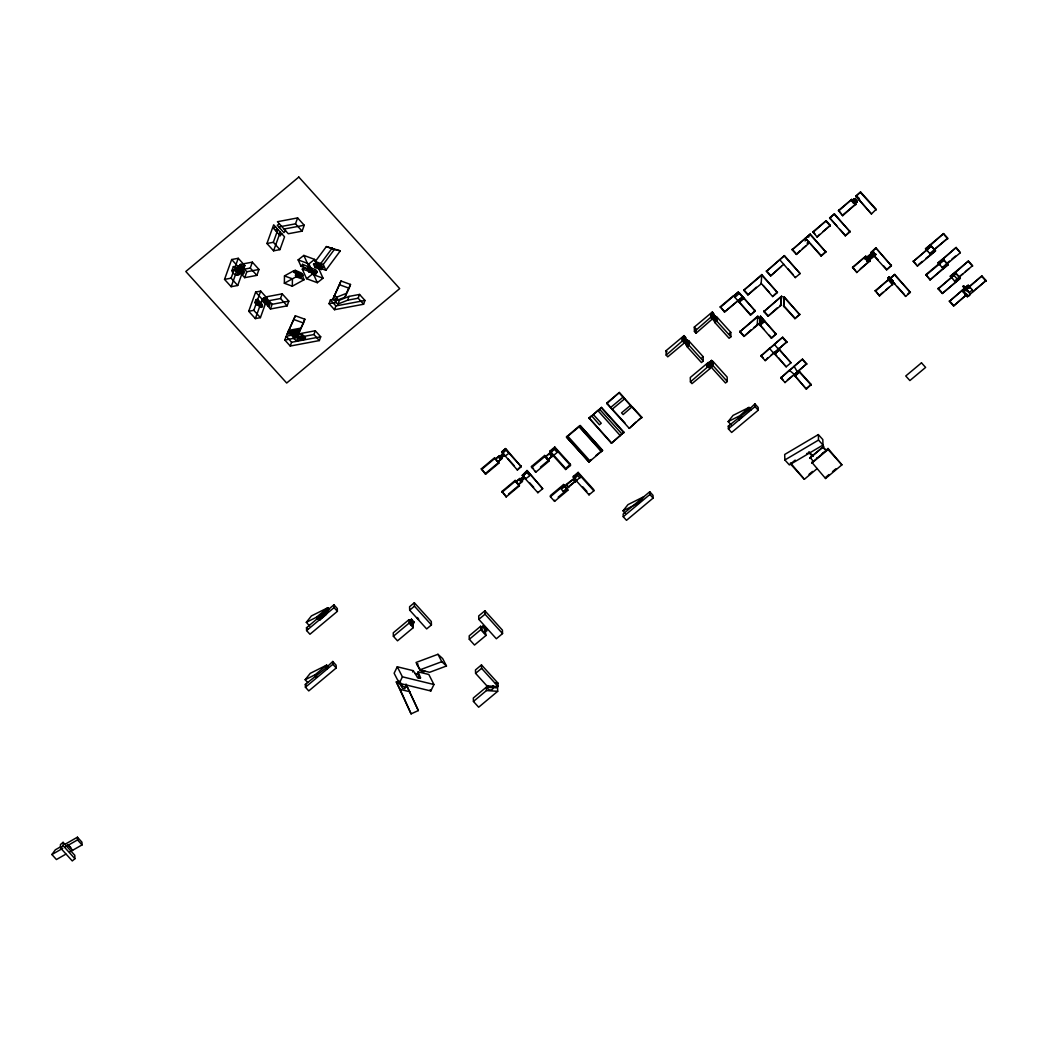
<?xml version="1.0" encoding="UTF-8"?>
<svg xmlns="http://www.w3.org/2000/svg" width="1038" height="1038" viewBox="0 0 1038 1038"><rect width="100%" height="100%" fill="white"/><g stroke="black" fill="none" stroke-linecap="round" stroke-linejoin="round"><path stroke-width="1.5" d="M284.36 283.244L284.477 275.9L293.533 270.918L301.487 273.876L304.108 279.715L292.314 286.203L284.36 283.244L301.487 273.876M292.314 286.203L292.431 278.859L284.477 275.9M420.533 677.775L418.158 671.871L428.811 674.479L433.949 684.522L430.822 690.971L399.28 683.276L394.129 673.234L397.269 666.785L413.306 670.691L417.561 677.567L420.533 677.931L419.845 678.19M761.983 321.027L757.169 325.05L757.805 316.408L761.996 321.352L743.948 336.442L739.77 331.823L757.792 316.071L761.996 321.352M759.855 324.855L760.504 316.214L776.165 334.184L771.351 338.206L759.855 324.855L764.033 329.474M760.504 316.551L759.868 325.179L764.682 321.157L760.504 316.214M781.03 305.211L780.524 305.691L781.653 296.102L780.524 305.782L768.029 316.227L763.851 311.608L781.134 296.479M799.74 314.644L784.235 297.504L783.599 306.132L794.926 318.666L799.74 314.644L784.209 296.842L784.04 306.573L784.209 296.933L784.663 297.75M783.573 305.561L784.014 306.106L784.222 303.135M706.593 364.844L708.331 362.418L690.27 377.508L690.426 381.919L691.996 383.645L710.044 368.568L708.461 366.206L706.722 367.426L708.409 364.948L706.709 366.167M706.644 366.103L708.37 363.676L706.696 364.909M812.767 461.793L813.273 461.08M413.228 624.915C411.71 624.487 408.933 620.4 411.476 619.154L413.993 621.944C414.681 625.2 410.685 620.555 411.476 619.154M419.611 678.242L417.951 674.129L418.158 671.871M311.387 269.906L311.426 269.776A1.765 1.7 -2 0 0 311.141 269.218M856.389 202.28C858.932 203.656 852.886 196.429 853.937 199.737M857.764 197.259A5.891 5.657 -2 0 1 859.256 198.907L859.542 200.399M484.422 632.622L484.577 631.636M483.41 625.603L486.939 629.495C487.276 634.607 482.372 627.069 483.41 625.603L481.827 627.536L482.333 630.416L484.37 632.661M487.964 687.247L486.355 687.13L473.328 698.016L473.445 701.454L478.661 707.215L497.695 691.308L497.578 687.87L492.349 687.584L492.92 685.638C494.944 691.775 485.641 691.269 487.756 685.56M711.264 363.002L711.419 367.426L725.497 382.996L727.301 381.491L727.145 377.066L713.067 361.496L709.901 364.766L711.886 363.274M711.783 366.116L713.158 363.962L711.562 361.665L709.823 363.417L711.588 362.288M261.667 306.781L261.771 306.34A3.114 2.984 -2 0 0 261.407 304.575L256.866 299.463L259.305 302.434A2.634 2.53 -2 0 1 259.656 304.238L259.487 304.731M854.637 203.746C857.388 205.057 851.108 197.882 852.185 201.203M857.206 202.306L857.245 201.346M299.32 331.407L299.113 331.952A25.094 24.121 -2 0 1 298.568 333.25M319.406 618.895L327.074 612.485M224.532 279.391L231.669 259.526L238.247 258.293L244.864 265.624L237.728 285.476L231.15 286.709L224.532 279.391L231.098 278.158L237.728 285.476M239.778 273.241C238.532 277.782 232.175 273.747 231.928 270.607L233.368 266.61L235.263 266.584L239.544 271.904A1.557 1.492 -2 0 1 239.804 273.111M231.098 278.158L234.082 269.867L239.181 274.486M235.263 266.584L238.247 258.293M236.392 269.763L237.819 265.767L239.713 265.754L243.995 271.074A1.518 1.453 -2 0 1 244.228 272.397L243.333 273.656L238.532 269.024L236.392 269.763L241.737 274.473M231.15 286.709L238.299 266.857L244.864 265.624M239.713 265.754L240.18 264.431L252.364 262.147L258.994 269.465L256.866 275.368L244.683 277.665L238.065 270.334L238.532 269.024M238.026 273.902L237.352 275.278M244.683 277.665L246.81 271.761L258.994 269.465M238.065 270.334L250.249 268.051L252.364 262.147M266.948 243.502L273.669 224.805L284.555 236.833L279.949 249.626L273.565 250.82L266.948 243.502L273.331 242.308L279.949 249.626M273.331 242.308L277.925 229.502M248.718 311.283L255.633 292.067L260.694 291.107L267.324 298.438L260.408 317.654L255.348 318.614L248.718 311.283L253.791 310.336L260.408 317.654M256.01 302.266C261.576 305.457 257.022 307.144 254.946 302.486L255.971 299.632L256.801 299.645M273.565 250.82L280.299 232.123M261.2 307.391C262.277 308.533 255.633 303.2 254.946 302.486M253.791 310.336L256.788 301.98L261.589 307.053M261.978 304.212L257.696 299.476L260.694 291.107M255.348 318.614L262.264 299.385L267.324 298.438M265.404 304.082L262.367 301.098L263.393 298.23L265.118 298.075L269.569 303.018A2.634 2.53 -2 0 1 269.919 304.822L268.595 306.002L269.426 305.613M263.393 298.23L266 301.202A3.114 2.984 -2 0 1 266.351 302.953L265.884 303.939L267.09 302.837A2.634 2.53 -2 0 0 266.727 301.046L264.288 298.062L268.842 303.174A3.114 2.984 -2 0 1 269.192 304.938L268.608 305.419L264.223 300.579L263.834 301.669L280.519 298.529L287.137 305.86L288.824 301.163L282.206 293.845L265.507 296.985L265.118 298.075M281.674 226.427L295.493 223.832L297.621 217.915L304.238 225.246L302.11 231.15L288.292 233.745L277.418 221.717L297.621 217.915M266.623 303.615L263.328 300.748L270.451 309L272.138 304.303L288.824 301.163M280.519 298.529L282.206 293.845M284.801 340.023L286.164 336.234L315.28 330.759L320.716 336.779L319.354 340.568L290.238 346.043L284.801 340.023L313.917 334.547L319.354 340.568M287.085 334.249L295.35 315.773L304.848 319.224L303.485 323.013L299.281 331.952L287.085 334.249L295.35 315.773M290.238 346.043L291.613 342.255L320.716 336.779M297.595 335.313L298.256 333.483C291.976 331.862 289.407 339.582 297.595 335.313L299.229 331.42M299.281 331.952L304.848 319.224M313.917 334.547L315.28 330.759M329.059 303.693L330.421 299.904L336.831 298.697L339.387 300.229L349.028 296.401L359.537 294.429L364.974 300.449L363.611 304.238L334.508 309.713L329.059 303.693L335.469 302.486L338.025 304.017L347.665 300.19L358.175 298.217L363.611 304.238M332.757 299.476L341.009 281L350.507 284.451L349.144 288.24L344.953 297.192L335.3 301.007L332.757 299.476L341.009 281M335.3 301.007L336.662 297.218L346.316 293.391L350.507 284.451M335.469 302.486L336.831 298.697M334.508 309.713L335.871 305.925L364.974 300.449M338.025 304.017L339.387 300.229M344.953 297.192L346.316 293.391M347.665 300.19L349.028 296.401M358.175 298.217L359.537 294.429M301.241 276.848L300.566 275.693A2.686 2.582 -2 0 0 299.502 274.746L294.247 272.514L295.129 270.295L300.968 272.786A3.841 3.698 -2 0 1 302.46 274.123L303.044 274.927A1.622 1.557 -2 0 1 303.265 275.355L301.189 276.938M299.074 332.056L298.723 332.913M399.28 683.276L402.407 676.815L397.269 666.785M412.579 671.962L413.306 670.691M328.345 666.967L326.672 665.111L315.176 674.713L305.159 679.721L307.676 682.498M325.815 668.109L332.77 661.478L336.104 665.176L336.208 667.992L308.766 690.919L305.419 687.221L305.328 684.405L325.815 668.109L326.853 669.263M751.175 409.815L749.008 407.415L739.796 415.771L728.144 421.597L731.388 425.178M748.177 410.321L754.924 403.886L758.168 407.48L758.259 410.205L731.647 432.457L728.404 428.863L728.313 426.125L748.177 410.321L749.189 411.45M852.172 200.256L852.133 201.035M853.872 198.92L854.793 198.803M317.265 271.982L315.967 273.837A1.349 1.298 -2 0 0 315.721 273.305L315.228 272.527M321.65 269.465L322.974 267.493L322.312 266.273A2.686 2.582 -2 0 0 321.248 265.326L316.006 263.094L315.293 261.498L326.373 246.577L340.308 250.859L325.867 270.295L317.913 267.337L317.213 265.806L315.046 267.557L313.541 264.184L316.006 263.094M65.9 854.131L56.428 859.542L51.9 854.534L55.325 849.824L60.853 846.658M317.913 267.337L332.355 247.9M325.867 270.295L323.246 264.456L334.327 249.535L340.308 250.859M319.613 620.153L325.231 615.391M304.108 279.715L296.154 276.757L295.467 275.226L296.647 273.669L295.129 270.295M413.993 621.944L412.994 622.476C412.826 626.654 410.218 626.109 409.945 620.737L410.633 619.868M309.661 626.031L306.314 622.333L311.387 615.936L327.826 607.723L329.5 609.566M305.159 679.721L310.232 673.338L326.672 665.111M623.047 510.826L627.964 504.637L643.91 496.657L638.993 502.859L623.047 510.826L625.2 513.226M728.144 421.597L733.062 415.395L749.008 407.415M280.195 235.704L281.778 233.771M285.528 230.696L283.932 232.629L277.302 225.285L279.391 223.897M315.747 274.019L308.766 271.865L310.362 269.932L317.018 272.008M309.233 270.801L308.714 270.036A2.686 2.582 -2 0 0 307.65 269.076L300.994 266.247L302.603 264.34L315.539 269.815A2.621 2.517 -2 0 1 316.551 270.723L317.278 271.878M708.72 365.921L709.888 364.156L708.331 362.418M500.459 455.967L501.964 454.981M500.472 456.253L501.678 454.67M501.717 457.343L503.222 456.37M501.717 457.641L502.937 456.045M520.998 478.674L522.503 477.701M521.011 478.972L522.218 477.376M522.257 480.062L523.762 479.089M522.27 480.347L523.476 478.765M275.589 230.618L277.315 228.827M279.339 227.543L281.051 225.752M503.417 452.153L506.155 449.48L509.191 453.113L505.013 456.097L502.509 453.035L505.013 455.812M502.509 453.334L506.168 449.778M523.048 475.754L526.694 472.199L529.73 475.832L525.565 478.816L523.048 475.754L525.565 478.816M523.061 476.04L526.694 472.199M808.368 237.183L809.121 236.573M708.993 366.933L709.927 365.35L708.37 363.676M805.073 240.959L806.721 239.389M807.058 243.152L808.706 241.569M780.511 305.406L781.017 304.744L780.498 305.211M780.524 305.691L781.017 305.029M891.564 281.908L892.758 280.649L891.564 281.908L888.1 277.834L889.307 276.822L892.771 280.766M888.113 278.08L889.307 276.822M683.692 339.945L682.329 338.427L684.133 336.805L685.716 339.309L683.912 340.698L682.342 338.972L684.133 336.805M683.549 340.983L682.368 339.686L684.172 338.077L685.768 340.568L684.172 338.077M685.781 341.061L683.977 342.683L682.407 340.957L684.211 339.335L685.703 342.164L687.48 340.049L685.677 341.437M685.69 338.544L683.886 340.153L683.86 339.439M687.532 341.307L685.742 343.422L685.716 342.709L687.532 341.307L689.089 343.033L687.623 344.175M685.794 344.681L687.571 342.566L685.768 343.967L687.377 347.003L701.454 362.573L703.258 361.068L703.102 356.644L689.024 341.074L687.779 342.112M687.714 343.487L689.063 342.268L687.506 340.542M687.649 344.85L689.115 343.539L687.545 341.8M687.351 346.407L689.154 344.798L687.584 343.059M501.224 457.667L499.914 458.861L501.315 457.758M501.237 457.966L499.914 459.146L501.328 458.056M521.777 480.386L520.453 481.567L521.855 480.477M521.777 480.672L520.466 481.853L521.867 480.763M812.832 461.845L826.988 449.908L826.235 450.233M948.07 264.482L943.257 268.608L938.118 262.925L942.919 258.799L948.083 264.859L930.022 279.949L925.831 274.668L939.066 263.613M939.079 263.989L943.892 259.876M942.283 267.532L947.097 263.418M417.717 665.527L417.042 664.45L417.834 663.775M810.419 457.317L809.679 458.355L823.796 446.366L810.419 457.317L811.21 458.186M826.183 450.894L823.017 447.404M481.398 468.761L494.633 457.693L498.837 463.182L485.602 474.236L481.398 468.761L485.602 474.236M501.665 451.828L505.571 448.559L521.245 466.724L517.339 469.993L501.665 451.828L503.741 454.138M481.424 469.63L494.672 458.562M501.691 452.698L505.571 448.559M485.576 473.367L498.811 462.312L498.837 463.182M306.314 622.333L316.331 617.325L327.826 607.723M306.495 627.731L333.938 604.804L337.285 608.502L337.389 611.33L309.947 634.257L306.599 630.559L306.495 627.731L307.754 629.119M326.412 612.212L319.73 617.013L319.704 616.183L327.619 610.422L328.177 610.837L326.36 610.629L326.412 612.212L327.048 611.927M306.599 630.559L334.041 607.632L333.938 604.804M325.647 615.041L326.49 614.353M63.084 842.337L60.438 844.556L60.554 847.994L72.271 860.943L74.918 858.724L74.801 855.286L63.084 842.337L63.201 845.775L74.918 858.724M60.554 847.994L63.201 845.775M65.446 846.8L68.093 844.595L70.805 847.592M521.219 465.867L517.339 469.993M685.807 341.762L667.758 356.838L666.188 355.113L666.033 350.701L684.081 335.611L685.677 338.038L684.081 335.611M711.458 318.147L710.68 317.291L712.483 315.773L714.053 317.511L696.018 333.224L694.448 331.498L694.305 327.074L712.353 311.997L713.936 314.358L712.353 311.997M711.757 316.058L710.563 314.138L712.366 312.62M710.589 314.761L712.392 313.255L713.962 314.981L712.172 317.122L710.615 315.396L712.392 313.255M724.459 312.049L742.507 296.959L724.459 312.049L720.268 306.768L733.503 295.713L750.448 315.085L755.262 311.063L739.588 293.092L734.787 297.452M733.516 296.038L738.329 292.015L755.262 311.063M720.281 307.43L738.329 292.015M711.614 317.109L710.628 316.019L712.444 314.514L714.027 316.875L712.224 318.381M566.553 436.829L579.074 426.138L601.495 451.361L588.974 462.04L566.566 437.27L567.591 435.96L589.999 460.963L588.974 462.04M623.903 432.171L611.395 443.304L588.961 417.873L591.543 415.719L599.445 424.776L601.249 423.257L593.36 414.538L597.81 410.49L620.218 435.597L623.903 432.171L601.495 407.402L599.627 409.309L622.022 434.079M606.841 402.939L619.375 392.468L623.189 396.672L624.759 398.735L612.238 409.206L606.841 402.939L606.867 403.6L629.275 428.37L641.782 417.237L632.194 406.649L623.111 414.577L621.541 412.852L630.65 405.248L624.759 398.735M69.961 851.809L82.054 844.906L81.95 842.194L77.435 837.199L64.992 844.296M601.495 451.361L602.52 450.271L580.112 425.502L579.1 426.8L601.495 451.582M591.556 416.043L593.36 414.538M597.81 410.814L599.627 409.309M683.238 339.361L685.651 337.35M710.68 317.291L712.444 314.514M531.443 466.516L544.691 455.461L548.855 460.068L548.894 461.222L535.66 472.29L531.443 466.516L533.532 468.826M549.958 451.05L554.772 447.028L570.42 464.323L570.472 465.478L565.658 469.5L550.01 452.205L549.958 451.05L565.606 468.346L565.658 469.5M566.566 437.27L579.1 426.8M588.987 418.535L601.495 407.402M606.867 403.6L619.375 392.468M501.938 491.48L515.185 480.412L519.35 485.031L519.389 485.888L506.142 496.955L501.938 491.48L505.078 494.931M527.019 470.525L522.231 475.404L537.879 492.713L542.692 488.69L527.019 470.525L542.692 488.69M761.762 274.564L761.139 283.867L747.905 294.922L743.74 290.316L761.762 274.564L777.436 292.534L772.622 296.557L761.126 283.205M783.807 264.249L770.598 275.965L766.42 271.359L784.443 255.608L800.116 273.578L795.303 277.6L779.629 259.63M809.575 242.71L796.367 254.44L792.189 249.821L810.211 234.069L825.885 252.039L821.071 256.062L805.397 238.091M812.923 231.811L826.17 220.744L830.335 225.363L817.127 237.079L812.923 231.811L815.012 234.121M829.609 217.863L834.422 213.841L850.096 231.811L845.282 235.834L829.609 217.863L836.913 225.947M838.509 210.429L851.744 199.374L855.922 203.98L842.7 215.709L838.509 210.429L842.7 215.709M855.766 196.013L860.58 191.991L876.228 209.287L871.44 213.971L855.766 196.013L871.44 213.971M712.159 316.499L713.962 314.981M501.977 492.336L515.211 481.282L515.185 480.412M522.231 475.404L527.044 471.382M531.482 467.671L544.729 456.616L544.691 455.461M550.01 452.205L554.824 448.182L554.772 447.028M666.188 355.113L684.211 339.335M694.448 331.498L712.483 315.773M743.74 290.316L761.788 275.226L777.436 292.534M766.42 271.359L784.443 255.608M792.189 249.821L810.211 234.069M812.949 232.473L826.17 220.744M829.634 218.525L834.422 213.841M838.535 211.09L851.744 199.374M855.792 196.675L860.58 191.991M545.482 456.655L549.387 453.385L551.995 456.266L548.103 460.029L545.482 456.655L547.221 458.575M516.029 481.619L519.934 478.349L520.518 478.998L519.195 480.192L520.609 479.089L522.438 481.126L518.533 484.396M545.495 457.148L549.387 453.385M554.681 449.467L557.289 452.347L553.384 455.617L550.776 452.737L554.668 448.974L556.407 450.894M712.198 317.758L714.001 316.253M713.443 317.096L715.143 315.682L716.713 317.42L715.688 318.264M713.586 317.641L715.143 315.682M712.237 319.016L714.053 317.511M713.612 318.264L715.182 316.953L716.752 318.679L714.948 320.184L713.378 318.458L714.961 320.82M713.404 319.081L715.182 316.953M715.675 317.641L716.687 316.785L730.765 332.355L730.921 336.779L729.117 338.284L715.039 322.714L713.43 319.717L715.234 318.212L716.791 319.938L715.662 320.885M713.443 320.353L715.234 318.212M715.597 318.99L716.726 318.043L715.169 316.318M549.063 458.718L551.995 456.266M610.668 407.48L623.202 397.009M715.649 320.249L716.778 319.315L715.208 317.576M540.435 467.113L548.855 460.068M715.221 321.261L713.43 319.717M508.516 494.075L519.35 485.031M747.905 294.922L756.313 287.228M770.598 275.965L781.393 266.26M796.367 254.44L799.948 250.755M802.361 248.744L805.968 245.734M819.514 234.406L817.127 237.079M823.121 231.396L830.335 225.363M842.687 215.048L855.922 203.98M715.013 322.078L716.817 320.573L715.247 318.835M738.952 302.058L743.766 298.036M738.965 302.395L743.779 298.373M715.039 322.714L716.817 320.573M687.377 347.003L689.154 344.798M566.813 467.347L570.42 464.323M750.448 315.085L755.236 310.401M777.41 291.873L772.622 296.557M821.071 256.062L825.859 251.378M845.282 235.834L850.07 231.15M305.419 687.221L332.861 664.294L332.77 661.478M729.195 333.678L730.765 332.355M701.973 357.591L703.102 356.644M414.344 602.741L409.569 606.737L409.686 610.162L426.657 628.924L431.432 624.941L431.302 621.503L414.344 602.741L414.46 606.179L431.432 624.941M763.851 311.608L781.666 296.388L781.147 296.868M739.77 331.823L757.818 316.733M409.686 610.162L414.46 606.179M591.219 459.484L588.948 461.599L589.999 460.963M595.773 455.669L602.52 450.271M611.395 443.304L620.218 435.597M636.086 421.999L629.275 428.37M638.357 420.092L641.782 417.237M711.523 360.394L709.771 362.158L711.523 360.394L713.093 362.197L712.379 362.794M563.608 484.525L550.374 495.593L550.412 496.748L554.577 501.367L567.825 490.299L563.608 484.525L567.825 490.299M573.326 476.403L578.14 472.381L593.788 489.689L593.84 490.844L589.026 494.867L573.378 477.558L573.326 476.403L576.466 479.867M550.412 496.748L563.647 485.68M573.378 477.558L578.192 473.536L578.14 472.381M743.948 336.442L751.136 329.747M753.549 327.736L757.169 325.05M768.029 316.227L777.086 307.975M564.114 486.692L564.737 486.173L567.033 488.963M566.112 484.499L573.119 479.18L575.454 481.904M563.556 491.688L561.324 489.235L564.75 486.524L566.943 488.911M568.694 487.575L566.346 485.044L573.132 479.53L575.402 481.969M576.622 480.464C572.82 475.949 573.91 479.816 577.829 475.599L579.995 477.947M709.265 365.908L709.927 365.35M711.549 361.029L713.106 362.69L711.744 363.663L711.614 362.924L713.184 364.714M690.426 381.919L708.461 366.206M712.6 363.91L713.106 362.69M709.486 367.024L708.409 364.948M713.158 363.962L711.821 364.922M709.291 367.971L709.979 366.609M759.881 325.517L764.682 321.157M711.627 363.547L713.197 365.22L711.899 366.18M409.945 620.737L408.985 619.673L393.259 632.817L393.376 636.255L397.515 640.822L413.241 627.679L412.994 622.476M565.412 489.352L566.67 488.301M566.411 484.785L568.331 486.913L575.039 481.308M711.419 367.426L713.197 365.22M563.336 491.467L566.683 488.664M568.344 487.263L575.052 481.658M574.481 478.401L576.414 480.529L579.762 477.727M558.146 497.189L567.773 489.145M393.376 636.255L409.102 623.111L408.985 619.673M852.535 267.233L865.77 256.178L869.948 260.785L856.739 272.514L852.535 267.233L855.662 270.697M875.748 247.848L870.947 252.532L886.595 269.828L891.408 265.806L875.748 247.848L891.408 265.806M852.561 267.895L865.77 256.178M870.947 252.532L875.761 248.51M864.952 258.773L866.691 257.437M771.351 338.206L776.152 333.522M867.262 258.215L866.704 257.593L865.082 258.942L865.653 259.565L867.392 258.228M871.271 254.985L867.911 257.671L867.314 257.009L870.48 254.219M873.464 251.936L871.855 253.285L872.426 253.908L874.165 252.571M794.926 318.666L799.714 313.982M868.482 259.409L866.769 260.785M866.873 260.914L868.482 259.565L869.053 260.188L867.444 261.537L866.834 260.875L867.573 261.55M873.062 256.957L869.701 259.656L869.104 258.981L872.231 256.152M875.255 253.908L873.646 255.257L874.204 255.893L875.955 254.544M867.431 261.381L869.182 260.201M869.701 259.487L872.958 256.827L872.361 256.165L869.13 258.864L869.831 259.656M875.813 254.375L874.333 255.893M860.32 268.829L869.948 260.785M786.856 341.839L765.188 360.627L761.023 356.008L769.43 348.288L773.621 353.244L778.435 349.209L786.856 341.839L782.691 337.22L774.244 344.266L778.435 349.209M769.443 348.625L774.257 344.603M761.023 356.008L782.691 337.22M767.575 357.941L765.188 360.627M771.195 354.918L773.621 353.244M774.698 354.127L779.512 349.767L774.698 354.127L786.181 366.816L790.995 362.794L778.448 348.288M886.595 269.828L891.395 265.144M484.902 610.772L478.7 615.949L478.829 619.375L496.346 638.759L502.548 633.582L502.418 630.144L484.902 610.772L485.018 614.198L502.548 633.582M478.829 619.375L485.018 614.198M875.306 290.64L888.541 279.585L892.719 284.191L879.497 295.921L875.306 290.64L879.497 295.921M889.903 278.444L894.717 274.421L910.378 292.392L905.564 296.414L889.903 278.444L895.119 284.217M925.559 248.99L930.372 244.968L935.51 250.651L930.697 254.673L925.546 248.653L943.594 233.576L947.772 238.195L929.737 253.609M875.332 291.302L888.541 279.585M889.916 279.118L894.717 274.421M913.297 261.459L931.346 246.032L913.297 261.459L917.475 266.065L935.523 250.988L930.385 245.292L943.594 233.576M481.827 627.536L480.659 626.264L469.189 635.853L469.306 639.291L474.509 645.052L485.992 635.451L485.291 631.376M806.695 363.767L785.026 382.555L780.848 377.936L789.269 370.229L794.381 374.407L797.34 371.915L806.695 363.767L802.517 359.148L794.083 366.206L797.34 371.915M789.282 370.553L794.096 366.531M879.471 295.259L883.091 292.236M885.492 290.225L889.099 287.215M934.537 249.25L946.565 239.194M780.848 377.936L802.517 359.148M469.306 639.291L480.789 629.69L480.659 626.264M918.656 264.405L922.263 261.381M925.87 258.371L930.697 254.673M649.775 491.753L623.15 514.005L623.254 516.729L626.498 520.323L653.11 498.084L653.019 495.347L649.775 491.753L649.866 494.49L653.11 498.084M623.254 516.729L649.866 494.49M728.404 428.863L755.015 406.624L754.924 403.886M787.349 379.934L794.381 374.407M794.887 375.795L799.701 371.773L811.171 384.462L806.383 389.146L794.887 375.795L806.383 389.146M794.913 376.457L799.701 371.773M938.118 262.925L956.154 247.459L960.345 252.727L947.11 263.795M956.154 247.459L942.932 259.176L948.083 264.859M925.857 275.329L943.905 260.253M907.952 293.741L910.365 291.73M947.084 263.133L949.498 261.122M951.898 259.111L955.518 256.088M930.022 279.949L943.244 268.219M806.357 388.484L811.171 384.462M481.476 664.917L475.469 669.938L475.586 673.364L486.887 685.859L498.11 686.598L497.993 683.16L481.476 664.917L481.606 668.342L498.11 686.598M950.38 276.497L955.181 272.345L960.332 278.028L955.518 282.18L950.367 276.095L968.415 261.018L972.593 265.624L954.545 281.116M475.586 673.364L481.606 668.342M938.118 288.888L956.154 273.409L938.118 288.888L942.283 293.507L960.345 278.418L955.194 272.735L968.415 261.018M959.346 276.692L962.966 273.669M965.366 271.658L968.973 268.647M942.283 293.507L955.518 282.18M981.909 275.926L963.874 291.678C960.864 292.846 971.815 285.761 968.662 286.994L981.909 275.926L986.074 280.545L967.299 296.686C975.902 293.663 961.123 289.576 963.666 285.774L969.518 292.444L972.359 289.849M963.082 286.488L963.666 285.774M966.067 295.103L966.806 294.714L953.585 305.989L949.407 301.383L967.442 285.632L969.531 288.162M967.299 296.686L961.902 290.718L968.182 285.229L970.27 287.539M949.407 301.383L962.641 290.095L968.039 296.077M473.445 701.454L486.472 690.568L497.695 691.308M953.585 305.989L966.793 294.273M975.24 289.589L986.074 280.545M817.204 468.566L804.359 479.296L790.515 463.986L795.186 460.094M806.669 453.749L807.46 453.1M825.703 450.453L828.039 448.494L841.909 464.842L825.56 478.505L811.69 462.157M816.724 458.186L817.503 457.524M822.226 453.58L823.796 452.27M811.716 463.195L828.065 449.532L828.039 448.494M808.991 474.353L812.495 471.434M829.025 474.535L825.521 477.467L825.56 478.505M832.528 471.615L836.031 468.683M813.52 461.469L810.431 457.914M300.994 266.247L298.14 259.889L303.849 255.4L314.605 259.409L323.039 278.21L317.33 282.699L306.573 278.69L302.292 269.14L304.147 267.804L311.037 269.945M298.14 259.889L308.909 263.899L314.605 259.409M306.573 278.69L312.282 274.214L323.039 278.21M682.329 338.427L684.107 336.312M682.407 340.957L684.198 338.829M687.351 343.085L689.024 341.074M685.768 343.967L687.325 345.693L689.115 343.539M308.766 271.865L307.209 268.414L309.207 267.155A3.983 3.828 -2 0 1 310.622 268.453L311.166 269.205M275.641 226.985L273.565 228.373L280.156 235.665M309.337 271.268L311.05 270.152M857.232 196.986L856.246 196.883L859.633 199.932M818.333 434.585L784.689 454.475L784.871 459.977L789.36 464.933L823.004 445.043L822.81 439.554L818.333 434.585L818.515 440.086L823.004 445.043M784.871 459.977L818.515 440.086M51.9 854.534L62.734 848.357M72.647 850.278L68.119 845.282L77.526 839.911L77.435 837.199M485.278 630.429L486.939 629.495M410.827 621.256L412.047 623.047L413.15 622.657M268.595 306.002L267.661 305.782M405.028 687.649L405.002 688.713L402.588 688.35L398.877 682.576L396.295 681.94L411.1 713.872L418.34 710.563L406.092 684.34L418.34 710.563M243.632 273.656L241.776 274.46L242.477 273.059A2.219 2.128 -2 0 0 242.101 271.139L237.819 265.767M437.971 654.29L416.043 662.478L419.845 669.899L429.641 672.287L446.47 665.994L442.668 658.585L437.971 654.29L441.773 661.699L446.47 665.994M419.845 669.899L441.773 661.699M492.349 687.584L488.69 687.415L487.899 685.625M255.841 302.317L256.788 301.98M262.367 301.098L264.223 300.579M231.928 270.607L234.082 269.867M284.036 229.048L304.238 225.246M270.451 309L287.137 305.86M288.447 330.46L300.644 328.164M294.701 335.546L302.097 334.21L305.509 337.895L304.342 339.374L296.803 340.762L297.569 338.972L305.419 337.739M256.866 299.463L257.696 299.476M495.386 682.991L497.993 683.16M321.43 269.53L315.046 267.557M418.716 678.086L417.536 677.529M417.042 664.45L417.756 664.618M415.044 673.428L417.951 674.129M402.407 676.815L433.949 684.522M396.295 681.94L400.097 689.362L409.893 691.749M317.213 265.806L322.727 267.519M302.292 269.14L309.129 271.268M296.647 273.669L302.875 275.615M295.467 275.226L300.968 276.938M339.647 284.788L349.144 288.24M293.975 319.561L303.485 323.013M326.373 246.577L334.327 249.535M315.293 261.498L323.246 264.456M313.541 264.184L319.457 266.714A3.983 3.828 -2 0 1 320.872 267.999M307.209 268.414L313.671 271.165A3.893 3.737 -2 0 1 315.189 272.54M854.482 203.733L853.937 203.344A5.891 5.657 -2 0 1 852.458 201.748L852.185 201.138M334.119 295.687L336.662 297.218M857.414 197.025L857.764 197.311A5.891 5.657 -2 0 1 859.256 198.959M855.143 198.92L855.494 199.218A5.891 5.657 -2 0 1 856.986 200.853L857.258 201.411M855.87 202.06L855.688 201.878A5.891 5.657 -2 0 1 854.209 200.282L854.015 199.854M289.368 332.718L297.153 331.433L298.23 329.786L289.511 331.641L289.265 332.614L292.366 336.053M784.027 306.482L783.599 306.132M298.204 329.76L299.411 331.083M943.62 234.238L947.798 238.857M956.18 248.121L960.345 252.727M968.441 261.68L972.606 266.286M981.922 276.588L986.1 281.207M952.923 274.227L958.074 279.91M963.069 286.267L966.819 290.419M925.546 248.653L927.635 250.962M938.105 262.536L940.181 264.846M950.367 276.095L952.456 278.405M965.21 294.156L967.299 296.466M860.606 192.653L876.254 209.948M913.271 260.798L917.475 266.065M925.831 274.668L930.009 279.287M938.093 288.227L942.27 292.846M949.381 300.722L953.559 305.328M851.77 200.036L855.948 204.642M894.73 275.083L910.378 292.392M874.035 252.558L873.464 251.78L871.842 253.129L872.556 253.921M875.864 254.44L875.255 253.752L873.633 255.101L878.226 259.941M883.442 265.715L886.582 269.166M871.142 254.972L870.571 254.193L867.34 256.892L868.04 257.684M834.448 214.503L850.096 231.811M889.319 277.081L892.771 280.896M897.195 286.527L904.5 294.597M888.71 277.38L892.161 281.35M888.1 277.834L891.564 281.648M888.567 280.247L892.732 284.853M865.796 256.84L869.974 261.446M840.04 229.398L845.256 235.172M826.183 221.405L830.361 226.024M810.237 234.731L825.885 252.039M810.613 243.865L821.045 255.4M805.41 238.429L809.588 243.048M792.163 249.159L796.341 253.778M784.469 256.269L800.116 273.578M787.985 268.855L793.201 274.629M766.394 270.697L770.572 275.304M794.9 318.004L783.573 305.47L784.014 306.106M763.215 285.502L769.469 292.431M763.825 310.946L768.003 315.565M743.714 289.654L747.879 294.26M782.704 337.882L786.882 342.501M802.543 359.81L806.721 364.429M738.342 292.353L742.507 296.959M764.695 321.495L776.165 334.184M737.901 300.579L750.422 314.423M769.249 335.235L771.338 337.545M779.512 350.104L790.995 362.794M799.727 372.434L811.197 385.124M773.634 352.31L776.761 355.762M778.85 358.071L786.181 366.816M720.268 306.768L724.433 311.387M739.744 331.161L743.922 335.78M760.997 355.346L763.086 357.656M780.836 377.274L782.912 379.584M712.418 313.891L713.975 315.617M712.457 315.15L714.027 316.875M710.563 314.138L711.549 315.215M712.509 316.408L714.066 318.134M716.843 321.196L730.921 336.779M710.654 316.655L712.029 318.173M828.065 449.532L841.909 464.842M823.004 446.807L823.99 447.897M824.782 448.766L825.573 449.636M808.952 451.647L813.221 456.357M808.991 452.685L812.183 456.214M694.305 327.074L695.577 328.488M755.015 406.624L758.259 410.205M713.223 365.908L727.301 381.491M687.48 340.049L689.05 341.774M749.06 408.79L750.072 409.906M684.159 337.571L685.716 339.309M687.571 342.566L689.141 344.292M682.303 337.713L683.38 338.894M684.237 340.023L687.221 342.579M689.18 345.485L703.258 361.068M708.487 366.829L710.044 368.568M685.716 342.709L687.286 344.434M682.394 340.23L683.562 341.528M740.821 415.901L741.833 417.017M739.835 417.133L740.86 418.262M737.914 418.106L739.536 419.897M666.033 350.701L667.006 351.778M728.313 426.125L729.325 427.254M630.65 405.248L632.207 406.974M619.401 393.13L641.795 417.899M624.993 422.998L612.238 409.206M601.521 408.064L623.916 432.833M588.961 417.873L611.369 442.642M602.533 450.492L580.112 425.502M586.535 434.403L590.804 439.113M596.136 445.017L598.277 447.378M566.54 436.609L588.948 461.599M566.553 437.05L588.961 461.819M578.192 473.536L593.84 490.844M554.824 448.182L570.472 465.478M582.72 486.783L586.898 491.402M552.501 454.164L550.776 452.737M549.4 453.878L552.008 456.759M544.729 456.616L548.894 461.222M505.597 449.428L521.245 466.724M295.493 223.832L302.11 231.15M507.919 458.744L514.173 465.673M529.51 482.618L533.675 487.237M515.211 481.282L519.389 485.888M330.421 299.904L335.871 305.925M250.249 268.051L256.866 275.368M240.18 264.431L246.81 271.761M231.669 259.526L238.299 266.857M265.507 296.985L272.138 304.303M255.633 292.067L262.264 299.385M296.479 340.594C286.799 334.521 302.551 339.102 302.382 334.379M255.971 299.632L258.319 302.227A2.906 2.79 -2 0 1 258.89 304.342A1.674 1.609 -2 0 1 258.397 305.483M286.164 336.234L291.613 342.255M480.789 629.69L485.992 635.451M412.151 623.189L413.124 624.253M409.102 623.111L413.241 627.679M334.041 607.632L337.389 611.33M316.331 617.325L318.004 619.167M332.861 664.294L336.208 667.992M326.723 666.526L327.761 667.681M315.176 674.713L316.85 676.568M315.228 676.127L316.279 677.282M305.328 684.405L306.366 685.56M77.526 839.911L82.054 844.906M711.562 361.665L713.132 363.456M708.344 363.053L709.914 364.844M708.396 364.312L709.966 366.103M708.435 365.571L710.005 367.374M233.368 266.61L237.676 271.956A2.271 2.193 -2 0 1 238.039 273.747M320.898 267.986L321.417 268.751M418.029 666.033L420.87 670.639A1.505 0.74 18.5 0 0 422.661 671.534L423.789 671.625A1.505 0.74 18.5 0 0 424.776 670.95L424.685 670.743M400.279 682.29L402.536 685.936A1.505 0.74 18.5 0 0 404.314 686.832L405.443 686.922A1.505 0.74 18.5 0 0 406.429 686.261L405.702 684.483M430.173 689.712L430.822 690.971M308.909 263.899L317.33 282.699M303.849 255.4L309.077 267.064M310.362 269.932L312.282 274.214M302.603 264.34L304.147 267.804M293.533 270.918L294.247 272.514M400.097 689.362L411.1 713.872M398.748 680.461L398.877 682.576M972.84 291.613L973.592 291.211L968.182 285.229M967.844 290.381L967.247 290.887M905.551 295.752L905.564 296.414M856.713 271.852L856.739 272.514M804.359 479.296L790.476 462.948L790.515 463.986M795.277 276.938L795.303 277.6M785 381.893L785.026 382.555M713.067 361.496L713.093 362.197M695.862 328.812L696.018 333.224M689.063 342.268L689.089 343.033M683.951 341.956L683.977 342.683M682.342 338.972L682.368 339.686M588.974 493.712L589.026 494.867M554.539 500.212L554.577 501.367M537.853 491.843L537.879 492.713M535.621 471.135L535.66 472.29M506.116 496.086L506.142 496.955M486.355 687.13L486.472 690.568M326.425 612.77L326.477 613.951M319.782 618.324L319.834 619.907M68.093 844.595L68.119 845.282M321.378 268.79A1.323 1.272 -2 0 1 321.728 269.439M261.784 304.445A1.946 1.868 -2 0 1 262.069 307.066M293.313 337.246A1.401 1.349 -2 0 1 294.701 335.793M853.95 203.331A5.891 5.657 -2 0 1 852.458 201.696M319.276 617.013C319.976 620.049 319.341 614.846 319.289 616.935M499.979 456.292L498.655 457.473L500.057 456.383L501.899 458.407L497.981 461.676L495.476 458.913L499.395 455.643L499.979 456.292M499.992 456.577L498.668 457.758L500.069 456.668L501.912 458.692L497.993 461.962L495.489 459.198L499.408 455.929L499.992 456.577M520.531 479.296L519.208 480.477L520.609 479.387L522.451 481.411L518.533 484.681L516.029 481.917L519.947 478.648L520.531 479.296M298.814 177.057L185.815 271.489L286.696 383.035L399.695 288.603L298.814 177.057M921.472 362.846L905.746 375.99L909.885 380.557L925.611 367.413L921.472 362.846M418.574 619.245L417.159 617.467L418.548 619.219M784.676 297.945L784.222 297.218L784.676 297.945"/></g></svg>
